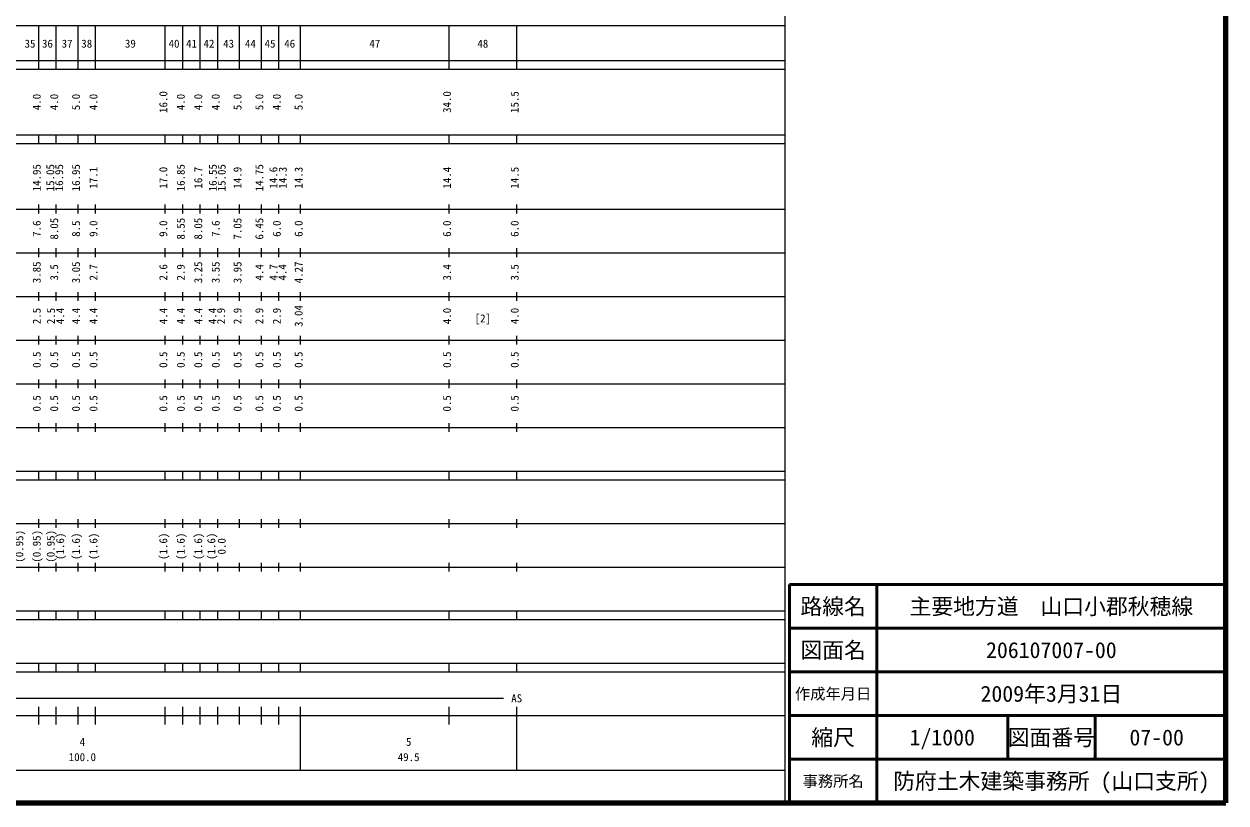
# Model space of a CAD drawing. Units: millimetres on the paper, enlarged 1000 times. Extents: x 40000 to 680000, y 20000 to 380000.
# Drawn here: x 404633 to 680000, y 20000 to 198357 of the extents above; entities that cross this region are included whole.
import ezdxf
from ezdxf.enums import TextEntityAlignment as Align

# ---------------------------------------------------------------- set-up
doc = ezdxf.new("R2010")
doc.units = ezdxf.units.MM
doc.header["$LTSCALE"] = 1000
for name, color, linetype, lineweight in [('M-TTL', 2, 'Continuous', 140), ('M-TTL-BAND', 7, 'Continuous', 13), ('M-TTL-FRAM', 2, 'Continuous', 50), ('M-TTL-LINE', 7, 'Continuous', 50)]:
    doc.layers.add(name, color=color, linetype=linetype, lineweight=lineweight)
doc.layers.add('M-TTL-TXT', color=7, linetype='Continuous')
doc.styles.add('ＭＳ ゴシック', font='')
doc.styles.get('ＭＳ ゴシック').set_extended_font_data('MS Gothic')

msp = doc.modelspace()

# ---------------------------------------------------------------- linework, layer by layer
at = {"layer": 'M-TTL'}
for p, q in [((680000, 20000), (680000, 380000)), ((40000, 20000), (680000, 20000))]:
    msp.add_line(p, q, dxfattribs=at)
at = {"layer": 'M-TTL-BAND'}
for p, q in [((579000, 20000), (579000, 370000)), ((68000, 198000), (579000, 198000)), ((408000, 188000), (408000, 198000)), ((412000, 188000), (412000, 198000)), ((417000, 188000), (417000, 198000)), ((421000, 188000), (421000, 198000)), ((437000, 188000), (437000, 198000)), ((441000, 188000), (441000, 198000)), ((445000, 188000), (445000, 198000)), ((449000, 188000), (449000, 198000)), ((454000, 188000), (454000, 198000)), ((459000, 188000), (459000, 198000)), ((463000, 188000), (463000, 198000)), ((468000, 188000), (468000, 198000)), ((502000, 188000), (502000, 198000)), ((517500, 188000), (517500, 198000)), ((40000, 190000), (579000, 190000)), ((40000, 188000), (579000, 188000)), ((40000, 173000), (579000, 173000)), ((40000, 171000), (579000, 171000)), ((408000, 171000), (408000, 173000)), ((412000, 171000), (412000, 173000)), ((417000, 171000), (417000, 173000)), ((421000, 171000), (421000, 173000)), ((437000, 171000), (437000, 173000)), ((441000, 171000), (441000, 173000)), ((445000, 171000), (445000, 173000)), ((449000, 171000), (449000, 173000)), ((454000, 171000), (454000, 173000)), ((459000, 171000), (459000, 173000)), ((463000, 171000), (463000, 173000)), ((468000, 171000), (468000, 173000)), ((502000, 171000), (502000, 173000)), ((517500, 171000), (517500, 173000)), ((408000, 155000), (408000, 157000)), ((412000, 155000), (412000, 157000)), ((417000, 155000), (417000, 157000)), ((421000, 155000), (421000, 157000)), ((437000, 155000), (437000, 157000)), ((441000, 155000), (441000, 157000)), ((445000, 155000), (445000, 157000)), ((449000, 155000), (449000, 157000)), ((454000, 155000), (454000, 157000)), ((459000, 155000), (459000, 157000)), ((463000, 155000), (463000, 157000)), ((468000, 155000), (468000, 157000)), ((502000, 155000), (502000, 157000)), ((517500, 155000), (517500, 157000)), ((40000, 156000), (579000, 156000)), ((46000, 146000), (579000, 146000)), ((408000, 145000), (408000, 147000)), ((412000, 145000), (412000, 147000)), ((417000, 145000), (417000, 147000)), ((421000, 145000), (421000, 147000)), ((437000, 145000), (437000, 147000)), ((441000, 145000), (441000, 147000)), ((445000, 145000), (445000, 147000)), ((449000, 145000), (449000, 147000)), ((454000, 145000), (454000, 147000)), ((459000, 145000), (459000, 147000)), ((463000, 145000), (463000, 147000)), ((468000, 145000), (468000, 147000)), ((502000, 145000), (502000, 147000)), ((517500, 145000), (517500, 147000)), ((52000, 136000), (579000, 136000)), ((408000, 135000), (408000, 137000)), ((412000, 135000), (412000, 137000)), ((417000, 135000), (417000, 137000)), ((421000, 135000), (421000, 137000)), ((437000, 135000), (437000, 137000)), ((441000, 135000), (441000, 137000)), ((445000, 135000), (445000, 137000)), ((449000, 135000), (449000, 137000)), ((454000, 135000), (454000, 137000)), ((459000, 135000), (459000, 137000)), ((463000, 135000), (463000, 137000)), ((468000, 135000), (468000, 137000)), ((502000, 135000), (502000, 137000)), ((517500, 135000), (517500, 137000)), ((408000, 125000), (408000, 127000)), ((412000, 125000), (412000, 127000)), ((417000, 125000), (417000, 127000)), ((421000, 125000), (421000, 127000)), ((437000, 125000), (437000, 127000)), ((441000, 125000), (441000, 127000)), ((445000, 125000), (445000, 127000)), ((449000, 125000), (449000, 127000)), ((454000, 125000), (454000, 127000)), ((459000, 125000), (459000, 127000)), ((463000, 125000), (463000, 127000)), ((468000, 125000), (468000, 127000)), ((502000, 125000), (502000, 127000)), ((517500, 125000), (517500, 127000)), ((46000, 126000), (579000, 126000)), ((52000, 116000), (579000, 116000)), ((408000, 115000), (408000, 117000)), ((412000, 115000), (412000, 117000)), ((417000, 115000), (417000, 117000)), ((421000, 115000), (421000, 117000)), ((437000, 115000), (437000, 117000)), ((441000, 115000), (441000, 117000)), ((445000, 115000), (445000, 117000)), ((449000, 115000), (449000, 117000)), ((454000, 115000), (454000, 117000)), ((459000, 115000), (459000, 117000)), ((463000, 115000), (463000, 117000)), ((468000, 115000), (468000, 117000)), ((502000, 115000), (502000, 117000)), ((517500, 115000), (517500, 117000)), ((46000, 106000), (579000, 106000)), ((408000, 105000), (408000, 107000)), ((412000, 105000), (412000, 107000)), ((417000, 105000), (417000, 107000)), ((421000, 105000), (421000, 107000)), ((437000, 105000), (437000, 107000)), ((441000, 105000), (441000, 107000)), ((445000, 105000), (445000, 107000)), ((449000, 105000), (449000, 107000)), ((454000, 105000), (454000, 107000)), ((459000, 105000), (459000, 107000)), ((463000, 105000), (463000, 107000)), ((468000, 105000), (468000, 107000)), ((502000, 105000), (502000, 107000)), ((517500, 105000), (517500, 107000)), ((40000, 96000), (579000, 96000)), ((40000, 94000), (579000, 94000)), ((408000, 94000), (408000, 96000)), ((412000, 94000), (412000, 96000)), ((417000, 94000), (417000, 96000)), ((421000, 94000), (421000, 96000)), ((437000, 94000), (437000, 96000)), ((441000, 94000), (441000, 96000)), ((445000, 94000), (445000, 96000)), ((449000, 94000), (449000, 96000)), ((454000, 94000), (454000, 96000)), ((459000, 94000), (459000, 96000)), ((463000, 94000), (463000, 96000)), ((468000, 94000), (468000, 96000)), ((502000, 94000), (502000, 96000)), ((517500, 94000), (517500, 96000)), ((49000, 84000), (579000, 84000)), ((408000, 83000), (408000, 85000)), ((412000, 83000), (412000, 85000)), ((417000, 83000), (417000, 85000)), ((421000, 83000), (421000, 85000)), ((437000, 83000), (437000, 85000)), ((441000, 83000), (441000, 85000)), ((445000, 83000), (445000, 85000)), ((449000, 83000), (449000, 85000)), ((454000, 83000), (454000, 85000)), ((459000, 83000), (459000, 85000)), ((463000, 83000), (463000, 85000)), ((468000, 83000), (468000, 85000)), ((502000, 83000), (502000, 85000)), ((517500, 83000), (517500, 85000)), ((408000, 73000), (408000, 75000)), ((412000, 73000), (412000, 75000)), ((417000, 73000), (417000, 75000)), ((421000, 73000), (421000, 75000)), ((437000, 73000), (437000, 75000)), ((441000, 73000), (441000, 75000)), ((445000, 73000), (445000, 75000)), ((449000, 73000), (449000, 75000)), ((454000, 73000), (454000, 75000)), ((459000, 73000), (459000, 75000)), ((463000, 73000), (463000, 75000)), ((468000, 73000), (468000, 75000)), ((502000, 73000), (502000, 75000)), ((517500, 73000), (517500, 75000)), ((40000, 74000), (579000, 74000)), ((40000, 64000), (579000, 64000)), ((408000, 62000), (408000, 64000)), ((412000, 62000), (412000, 64000)), ((417000, 62000), (417000, 64000)), ((421000, 62000), (421000, 64000)), ((437000, 62000), (437000, 64000)), ((441000, 62000), (441000, 64000)), ((445000, 62000), (445000, 64000)), ((449000, 62000), (449000, 64000)), ((454000, 62000), (454000, 64000)), ((459000, 62000), (459000, 64000)), ((463000, 62000), (463000, 64000)), ((468000, 62000), (468000, 64000)), ((502000, 62000), (502000, 64000)), ((517500, 62000), (517500, 64000)), ((40000, 62000), (579000, 62000)), ((40000, 52000), (579000, 52000)), ((40000, 50000), (579000, 50000)), ((408000, 50000), (408000, 52000)), ((412000, 50000), (412000, 52000)), ((417000, 50000), (417000, 52000)), ((421000, 50000), (421000, 52000)), ((437000, 50000), (437000, 52000)), ((441000, 50000), (441000, 52000)), ((445000, 50000), (445000, 52000)), ((449000, 50000), (449000, 52000)), ((454000, 50000), (454000, 52000)), ((459000, 50000), (459000, 52000)), ((463000, 50000), (463000, 52000)), ((468000, 50000), (468000, 52000)), ((502000, 50000), (502000, 52000)), ((517500, 50000), (517500, 52000)), ((71000, 44000), (514500, 44000)), ((408000, 38000), (408000, 42000)), ((412000, 38000), (412000, 42000)), ((417000, 38000), (417000, 42000)), ((421000, 38000), (421000, 42000)), ((437000, 38000), (437000, 42000)), ((441000, 38000), (441000, 42000)), ((445000, 38000), (445000, 42000)), ((449000, 38000), (449000, 42000)), ((454000, 38000), (454000, 42000)), ((459000, 38000), (459000, 42000)), ((463000, 38000), (463000, 42000)), ((468000, 27500), (468000, 42000)), ((502000, 38000), (502000, 42000)), ((517500, 27500), (517500, 42000)), ((40000, 40000), (579000, 40000)), ((68000, 27500), (579000, 27500))]:
    msp.add_line(p, q, dxfattribs=at)
at = {"layer": 'M-TTL-FRAM'}
for p, q in [((680000, 70000), (580000, 70000)), ((580000, 70000), (580000, 20000))]:
    msp.add_line(p, q, dxfattribs=at)
at = {"layer": 'M-TTL-LINE'}
for p, q in [((600000, 70000), (600000, 20000)), ((680000, 60000), (580000, 60000)), ((680000, 50000), (580000, 50000)), ((680000, 40000), (580000, 40000)), ((630000, 40000), (630000, 30000)), ((650000, 40000), (650000, 30000)), ((680000, 30000), (580000, 30000))]:
    msp.add_line(p, q, dxfattribs=at)

# ---------------------------------------------------------------- texts
at = {"layer": 'M-TTL-BAND', "style": 'ＭＳ ゴシック'}
for s, p in [('35', (406000, 192405)), ('36', (410000, 192405)), ('37', (414500, 192405)), ('38', (419000, 192405)), ('39', (429000, 192405)), ('40', (439000, 192405)), ('41', (443000, 192405)), ('42', (447000, 192405)), ('43', (451500, 192405)), ('44', (456500, 192405)), ('45', (461000, 192405)), ('46', (465500, 192405)), ('47', (485000, 192405)), ('48', (509750, 192405)), ('[2]', (509750, 129500)), ('AS', (517500, 42500)), ('4', (418000, 32523)), ('5', (492750, 32523)), ('100.0', (418000, 29033)), ('49.5', (492750, 29033))]:
    msp.add_text(s, height=1833, dxfattribs=at).set_placement(p, align=Align.BOTTOM_CENTER)
for s, p in [('4.0', (409000, 180500)), ('4.0', (413000, 180500)), ('5.0', (418000, 180500)), ('4.0', (422000, 180500)), ('16.0', (438000, 180500)), ('4.0', (442000, 180500)), ('4.0', (446000, 180500)), ('4.0', (450000, 180500)), ('5.0', (455000, 180500)), ('5.0', (460000, 180500)), ('4.0', (464000, 180500)), ('5.0', (469000, 180500)), ('34.0', (503000, 180500)), ('15.5', (518500, 180500)), ('14.95', (409000, 163174)), ('15.05', (412104, 163174)), ('16.95', (414140, 163174)), ('16.95', (418000, 163174)), ('17.1', (422000, 163174)), ('17.0', (438000, 163174)), ('16.85', (442000, 163174)), ('16.7', (446000, 163174)), ('16.55', (449348, 163174)), ('15.05', (451370, 163174)), ('14.9', (455000, 163174)), ('14.75', (460000, 163174)), ('14.6', (463216, 163174)), ('14.3', (465370, 163174)), ('14.3', (469000, 163174)), ('14.4', (503000, 163174)), ('14.5', (518500, 163174)), ('7.6', (409000, 151500)), ('8.05', (413000, 151500)), ('8.5', (418000, 151500)), ('9.0', (422000, 151500)), ('9.0', (438000, 151500)), ('8.55', (442000, 151500)), ('8.05', (446000, 151500)), ('7.6', (450000, 151500)), ('7.05', (455000, 151500)), ('6.45', (460000, 151500)), ('6.0', (464000, 151500)), ('6.0', (469000, 151500)), ('6.0', (503000, 151500)), ('6.0', (518500, 151500)), ('3.85', (409000, 141500)), ('3.5', (413000, 141500)), ('3.05', (418000, 141500)), ('2.7', (422000, 141500)), ('2.6', (438000, 141500)), ('2.9', (442000, 141500)), ('3.25', (446000, 141500)), ('3.55', (450000, 141500)), ('3.95', (455000, 141500)), ('4.4', (460000, 141500)), ('4.7', (463270, 141500)), ('4.4', (465298, 141500)), ('4.27', (469000, 141500)), ('3.4', (503000, 141500)), ('3.5', (518500, 141500)), ('2.5', (409000, 131500)), ('2.5', (412267, 131500)), ('4.4', (414370, 131500)), ('4.4', (418000, 131500)), ('4.4', (422000, 131500)), ('4.4', (438000, 131500)), ('4.4', (442000, 131500)), ('4.4', (446000, 131500)), ('4.4', (449241, 131500)), ('2.9', (451242, 131500)), ('2.9', (455000, 131500)), ('2.9', (460000, 131500)), ('2.9', (464000, 131500)), ('3.04', (469000, 131500)), ('4.0', (503000, 131500)), ('4.0', (518500, 131500)), ('0.5', (409000, 121500)), ('0.5', (413000, 121500)), ('0.5', (418000, 121500)), ('0.5', (422000, 121500)), ('0.5', (438000, 121500)), ('0.5', (442000, 121500)), ('0.5', (446000, 121500)), ('0.5', (450000, 121500)), ('0.5', (455000, 121500)), ('0.5', (460000, 121500)), ('0.5', (464000, 121500)), ('0.5', (469000, 121500)), ('0.5', (503000, 121500)), ('0.5', (518500, 121500)), ('0.5', (409000, 111500)), ('0.5', (413000, 111500)), ('0.5', (418000, 111500)), ('0.5', (422000, 111500)), ('0.5', (438000, 111500)), ('0.5', (442000, 111500)), ('0.5', (446000, 111500)), ('0.5', (450000, 111500)), ('0.5', (455000, 111500)), ('0.5', (460000, 111500)), ('0.5', (464000, 111500)), ('0.5', (469000, 111500)), ('0.5', (503000, 111500)), ('0.5', (518500, 111500)), ('(0.95)', (405000, 78764)), ('(0.95)', (409000, 78764)), ('(0.95)', (412203, 78764)), ('(1.6)', (414370, 78764)), ('(1.6)', (418000, 78764)), ('(1.6)', (422000, 78764)), ('(1.6)', (438000, 78764)), ('(1.6)', (442000, 78764)), ('(1.6)', (446000, 78764)), ('(1.6)', (449000, 78764)), ('0.0', (451370, 78764))]:
    msp.add_text(s, height=1833, rotation=90, dxfattribs=at).set_placement(p, align=Align.BOTTOM_CENTER)
at = {"layer": 'M-TTL-TXT', "style": 'ＭＳ ゴシック'}
for s, height, p in [('路線名', 3666, (590000, 65000)), ('路線名', 3666, (590000, 65000)), ('主要地方道\u3000山口小郡秋穂線', 3666, (640000, 65000)), ('図面名', 3666, (590000, 55000)), ('図面名', 3666, (590000, 55000)), ('206107007-00', 3666, (640000, 55000)), ('2009年3月31日', 3666, (640000, 45000)), ('作成年月日', 2566, (590000, 45000)), ('作成年月日', 2566, (590000, 45000)), ('縮尺', 3666, (590000, 35000)), ('縮尺', 3666, (590000, 35000)), ('1/1000', 3666, (615000, 35000)), ('図面番号', 3666, (640000, 35000)), ('図面番号', 3666, (640000, 35000)), ('07-00', 3666, (664125, 35000)), ('事務所名', 2566, (590000, 25000)), ('事務所名', 2566, (590000, 25000)), ('防府土木建築事務所 (山口支所)', 3666, (640000, 25000))]:
    msp.add_text(s, height=height, dxfattribs=at).set_placement(p, align=Align.MIDDLE_CENTER)

doc.saveas('drawing.dxf')
